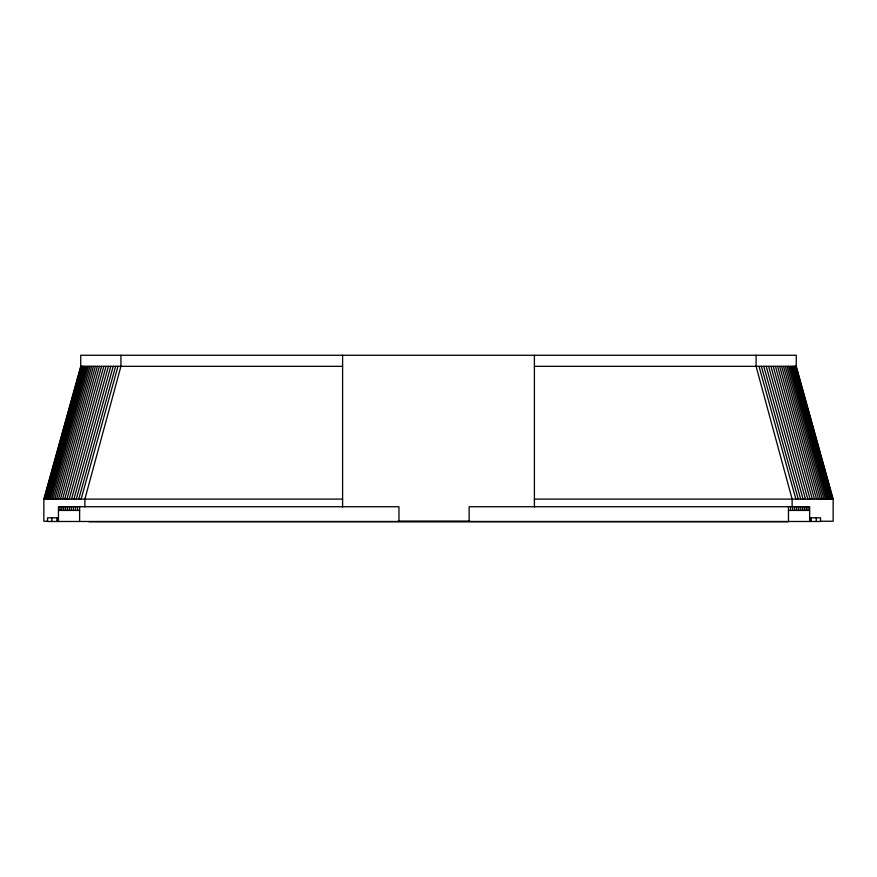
<?xml version="1.0" encoding="UTF-8"?>
<svg xmlns="http://www.w3.org/2000/svg" width="877" height="877" viewBox="0 0 877 877"><rect width="100%" height="100%" fill="white"/><g stroke="black" fill="none" stroke-linecap="round" stroke-linejoin="round"><path stroke-width="1.32" d="M51.831 521.486L51.831 517.803M56.928 521.486L56.928 517.803L58.463 521.486L58.452 506.731L398.958 506.731L398.969 521.486M788.478 521.486L788.478 506.731M790.572 510.425L790.583 506.731M792.665 510.425L792.665 506.731M794.737 510.425L794.737 506.731M796.776 510.425L796.787 506.731M798.783 510.425L798.794 506.731M800.756 510.425L800.767 506.731M802.663 510.425L802.674 506.731M804.516 510.425L804.527 506.731M806.303 510.425L806.314 506.731M808.013 510.425L808.013 506.731M811.159 521.486L811.159 517.803L809.635 521.486L809.635 506.731L469.129 506.731L469.129 521.486M47.818 521.245L43.85 521.245L43.85 499.112L80.739 366.334L80.739 355.262L796.261 355.262L796.261 366.334L833.15 499.112L833.15 521.245L820.247 521.245M44.146 499.112L81.035 366.334M44.563 499.112L81.44 366.334M45.111 499.112L81.999 366.334M45.823 499.112L82.712 366.334M46.689 499.112L83.578 366.334M47.698 499.112L84.587 366.334M48.849 499.112L85.738 366.334M50.142 499.112L87.031 366.334M51.568 499.112L88.456 366.334M53.124 499.112L90.002 366.334M54.791 499.112L91.679 366.334M56.577 499.112L93.466 366.334M58.463 499.112L95.352 366.334M60.458 499.112L97.336 366.334M62.53 499.112L99.408 366.334M64.679 499.112L101.568 366.334M66.904 499.112L103.793 366.334M69.195 499.112L106.073 366.334M71.53 499.112L108.408 366.334M73.909 499.112L110.787 366.334M76.31 499.112L113.199 366.334M78.744 499.112L115.621 366.334M81.123 499.112L118 366.334M80.739 366.334L342.6 366.334M534.4 366.334L796.261 366.334M43.85 499.112L342.6 499.112M534.4 499.112L833.15 499.112M58.463 510.425L79.621 510.425L79.621 521.486M788.478 510.425L809.624 510.425M58.463 517.803L47.533 517.803L47.533 521.486L820.565 521.486L820.554 517.803L809.624 517.803M398.037 521.245L470.006 521.245M88.84 521.738L788.16 521.738M795.965 366.334L832.854 499.112M795.56 366.334L832.437 499.112M795 366.334L831.889 499.112M794.288 366.334L831.177 499.112M793.422 366.334L830.311 499.112M792.413 366.334L829.302 499.112M791.262 366.334L828.151 499.112M789.969 366.334L826.858 499.112M788.544 366.334L825.432 499.112M786.998 366.334L823.876 499.112M785.321 366.334L822.209 499.112M783.534 366.334L820.423 499.112M781.648 366.334L818.537 499.112M779.664 366.334L816.542 499.112M777.592 366.334L814.47 499.112M775.432 366.334L812.321 499.112M773.207 366.334L810.096 499.112M770.927 366.334L807.805 499.112M768.592 366.334L805.47 499.112M766.213 366.334L803.091 499.112M763.801 366.334L800.69 499.112M761.379 366.334L798.256 499.112M759 366.334L795.877 499.112M79.61 506.731L79.621 510.425M77.516 506.731L77.516 510.425M75.422 506.731L75.433 510.425M73.35 506.731L73.361 510.425M71.311 506.731L71.311 510.425M69.294 506.731L69.305 510.425M67.332 506.731L67.343 510.425M65.413 506.731L65.424 510.425M63.572 506.731L63.572 510.425M61.785 506.731L61.796 510.425M60.074 506.731L60.085 510.425M816.257 517.803L816.268 521.486M792.128 506.928L792.128 499.112L756.084 366.334L756.084 355.262M534.4 355.262L534.4 506.928M342.6 355.262L342.6 506.928M120.916 355.262L120.916 366.334L84.872 499.112L84.872 506.928"/></g></svg>
